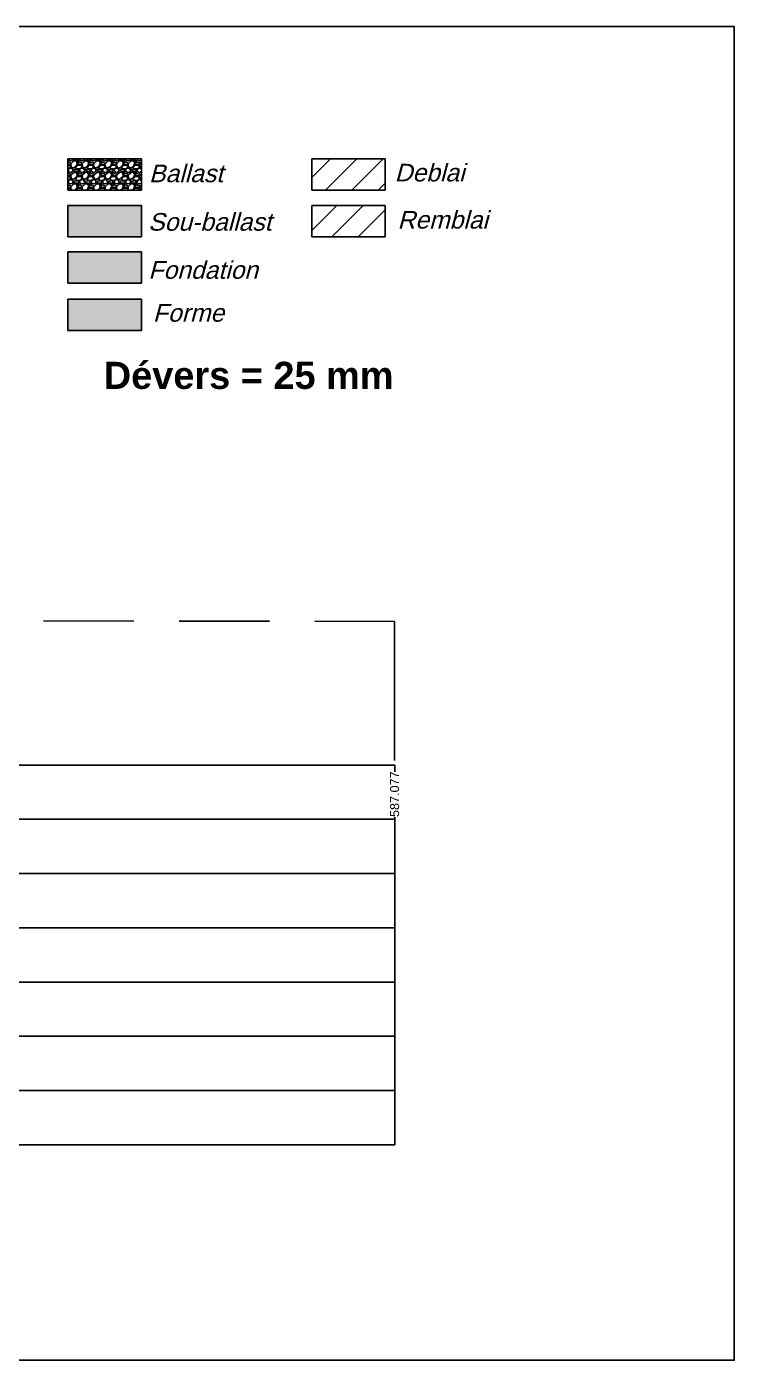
# Model space of a CAD drawing. Header units: millimetres. Extents: x 2762 to 3076, y 916 to 3305.
# Drawn here: x 2907.24 to 2922.89, y 3273.52 to 3303.02 of the extents above; entities that cross this region are included whole.
import ezdxf

# ---------------------------------------------------------------- set-up
doc = ezdxf.new("R2010")
doc.units = ezdxf.units.MM
doc.header["$LTSCALE"] = 2
doc.linetypes.add('CACHE', pattern=[9.525, 6.35, -3.175])
doc.linetypes.add('DASHED', pattern=[0.75, 0.5, -0.25])
doc.layers.add('C-ANNO-TABL-TEXT', color=150, linetype='Continuous')
doc.styles.add('ARIAL', font='arial.ttf')
doc.styles.add('C3D_Profil_Travers', font='romans.shx')
doc.styles.get("Standard").update_dxf_attribs({"font": 'arial.ttf'})

msp = doc.modelspace()

# ---------------------------------------------------------------- hatches: boundary and pattern name
h = msp.add_hatch(color=11)
h.dxf.hatch_style = 1
h.paths.add_polyline_path([(2909.781, 3299.062), (2908.155, 3299.062), (2908.155, 3298.371), (2909.781, 3298.371)])
h = msp.add_hatch(color=30)
h.dxf.hatch_style = 1
h.paths.add_polyline_path([(2909.781, 3298.035), (2908.155, 3298.035), (2908.155, 3297.343), (2909.781, 3297.343)])
h = msp.add_hatch(color=83)
h.dxf.hatch_style = 1
h.paths.add_polyline_path([(2909.781, 3296.989), (2908.155, 3296.989), (2908.155, 3296.297), (2909.781, 3296.297)])

# ---------------------------------------------------------------- linework, layer by layer
for p, q in [((2908.155, 3300.09), (2909.781, 3300.09)), ((2908.155, 3299.398), (2908.155, 3300.09)), ((2909.781, 3300.09), (2909.781, 3299.398)), ((2913.548, 3300.09), (2915.174, 3300.09)), ((2913.548, 3299.398), (2913.548, 3300.09)), ((2915.174, 3300.09), (2915.174, 3299.398)), ((2909.781, 3299.398), (2908.155, 3299.398)), ((2915.174, 3299.398), (2913.548, 3299.398)), ((2908.155, 3299.062), (2909.781, 3299.062)), ((2908.155, 3298.371), (2908.155, 3299.062)), ((2909.781, 3299.062), (2909.781, 3298.371)), ((2913.548, 3299.062), (2915.174, 3299.062)), ((2913.548, 3298.371), (2913.548, 3299.062)), ((2915.174, 3299.062), (2915.174, 3298.371)), ((2909.781, 3298.371), (2908.155, 3298.371)), ((2915.174, 3298.371), (2913.548, 3298.371)), ((2908.155, 3298.035), (2909.781, 3298.035)), ((2908.155, 3297.343), (2908.155, 3298.035)), ((2909.781, 3298.035), (2909.781, 3297.343)), ((2909.781, 3297.343), (2908.155, 3297.343)), ((2908.155, 3296.989), (2909.781, 3296.989)), ((2908.155, 3296.297), (2908.155, 3296.989)), ((2909.781, 3296.989), (2909.781, 3296.297)), ((2909.781, 3296.297), (2908.155, 3296.297))]:
    msp.add_line(p, q)
at = {"linetype": 'Continuous'}
for p, q in [((2908.158, 3300.044), (2908.155, 3300.045)), ((2908.155, 3300.041), (2908.158, 3300.044)), ((2908.195, 3300.015), (2908.155, 3300.021)), ((2908.155, 3299.976), (2908.205, 3299.97)), ((2908.155, 3299.955), (2908.181, 3299.955)), ((2908.207, 3299.891), (2908.155, 3299.863)), ((2908.16, 3299.841), (2908.176, 3299.876)), ((2908.161, 3300.09), (2908.174, 3300.059)), ((2908.173, 3300.059), (2908.216, 3300.047)), ((2908.176, 3299.877), (2908.217, 3299.889)), ((2908.18, 3299.957), (2908.214, 3299.934)), ((2908.218, 3299.999), (2908.197, 3300.017)), ((2908.204, 3299.96), (2908.217, 3299.983)), ((2908.214, 3299.932), (2908.204, 3299.896)), ((2908.216, 3300.047), (2908.26, 3300.059)), ((2908.216, 3299.888), (2908.257, 3299.872)), ((2908.219, 3300), (2908.217, 3299.947)), ((2908.217, 3299.983), (2908.217, 3299.998)), ((2908.217, 3299.947), (2908.237, 3299.899)), ((2908.284, 3300.047), (2908.225, 3299.993)), ((2908.237, 3299.896), (2908.29, 3299.894)), ((2908.256, 3299.874), (2908.271, 3299.841)), ((2908.26, 3300.059), (2908.271, 3300.09)), ((2908.337, 3300.047), (2908.276, 3300.052)), ((2908.29, 3299.897), (2908.346, 3299.94)), ((2908.317, 3300.064), (2908.293, 3300.09)), ((2908.36, 3300.07), (2908.302, 3300.065)), ((2908.324, 3299.904), (2908.369, 3299.955)), ((2908.343, 3299.875), (2908.325, 3299.905)), ((2908.364, 3300.002), (2908.336, 3300.048)), ((2908.405, 3299.87), (2908.341, 3299.876)), ((2908.346, 3299.94), (2908.366, 3300.003)), ((2908.363, 3300.046), (2908.373, 3300.021)), ((2908.382, 3300.055), (2908.364, 3300.047)), ((2908.369, 3299.955), (2908.435, 3299.955)), ((2908.374, 3300.021), (2908.412, 3300.044)), ((2908.399, 3300.023), (2908.374, 3299.998)), ((2908.374, 3299.998), (2908.394, 3299.968)), ((2908.394, 3300.09), (2908.376, 3300.07)), ((2908.412, 3300.044), (2908.381, 3300.054)), ((2908.395, 3299.977), (2908.459, 3299.97)), ((2908.449, 3300.015), (2908.399, 3300.023)), ((2908.461, 3299.891), (2908.408, 3299.863)), ((2908.414, 3299.841), (2908.43, 3299.876)), ((2908.415, 3300.09), (2908.428, 3300.059)), ((2908.427, 3300.059), (2908.47, 3300.047)), ((2908.43, 3299.877), (2908.471, 3299.889)), ((2908.434, 3299.957), (2908.468, 3299.934)), ((2908.472, 3299.999), (2908.451, 3300.017)), ((2908.458, 3299.96), (2908.471, 3299.983)), ((2908.468, 3299.932), (2908.458, 3299.896)), ((2908.47, 3300.047), (2908.514, 3300.059)), ((2908.47, 3299.888), (2908.511, 3299.872)), ((2908.473, 3300), (2908.471, 3299.947)), ((2908.471, 3299.983), (2908.471, 3299.998)), ((2908.471, 3299.947), (2908.491, 3299.899)), ((2908.538, 3300.047), (2908.479, 3299.993)), ((2908.491, 3299.896), (2908.544, 3299.894)), ((2908.51, 3299.874), (2908.525, 3299.841)), ((2908.514, 3300.059), (2908.525, 3300.09)), ((2908.591, 3300.047), (2908.53, 3300.052)), ((2908.544, 3299.897), (2908.6, 3299.94)), ((2908.571, 3300.064), (2908.547, 3300.09)), ((2908.614, 3300.07), (2908.556, 3300.065)), ((2908.578, 3299.904), (2908.623, 3299.955)), ((2908.597, 3299.875), (2908.579, 3299.905)), ((2908.618, 3300.002), (2908.59, 3300.048)), ((2908.659, 3299.87), (2908.595, 3299.876)), ((2908.6, 3299.94), (2908.62, 3300.003)), ((2908.617, 3300.046), (2908.627, 3300.021)), ((2908.636, 3300.055), (2908.618, 3300.047)), ((2908.623, 3299.955), (2908.689, 3299.955)), ((2908.628, 3300.021), (2908.666, 3300.044)), ((2908.653, 3300.023), (2908.628, 3299.998)), ((2908.628, 3299.998), (2908.648, 3299.968)), ((2908.648, 3300.09), (2908.63, 3300.07)), ((2908.666, 3300.044), (2908.635, 3300.054)), ((2908.649, 3299.977), (2908.713, 3299.97)), ((2908.703, 3300.015), (2908.653, 3300.023)), ((2908.715, 3299.891), (2908.662, 3299.863)), ((2908.668, 3299.841), (2908.684, 3299.876)), ((2908.669, 3300.09), (2908.682, 3300.059)), ((2908.681, 3300.059), (2908.724, 3300.047)), ((2908.684, 3299.877), (2908.725, 3299.889)), ((2908.688, 3299.957), (2908.722, 3299.934)), ((2908.726, 3299.999), (2908.705, 3300.017)), ((2908.712, 3299.96), (2908.725, 3299.983)), ((2908.722, 3299.932), (2908.712, 3299.896)), ((2908.724, 3300.047), (2908.768, 3300.059)), ((2908.724, 3299.888), (2908.765, 3299.872)), ((2908.727, 3300), (2908.725, 3299.947)), ((2908.725, 3299.983), (2908.725, 3299.998)), ((2908.725, 3299.947), (2908.745, 3299.899)), ((2908.792, 3300.047), (2908.733, 3299.993)), ((2908.745, 3299.896), (2908.798, 3299.894)), ((2908.764, 3299.874), (2908.779, 3299.841)), ((2908.768, 3300.059), (2908.779, 3300.09)), ((2908.845, 3300.047), (2908.784, 3300.052)), ((2908.798, 3299.897), (2908.854, 3299.94)), ((2908.825, 3300.064), (2908.801, 3300.09)), ((2908.868, 3300.07), (2908.81, 3300.065)), ((2908.832, 3299.904), (2908.877, 3299.955)), ((2908.851, 3299.875), (2908.833, 3299.905)), ((2908.872, 3300.002), (2908.844, 3300.048)), ((2908.913, 3299.87), (2908.849, 3299.876)), ((2908.854, 3299.94), (2908.874, 3300.003)), ((2908.871, 3300.046), (2908.881, 3300.021)), ((2908.89, 3300.055), (2908.872, 3300.047)), ((2908.877, 3299.955), (2908.943, 3299.955)), ((2908.882, 3300.021), (2908.92, 3300.044)), ((2908.907, 3300.023), (2908.882, 3299.998)), ((2908.882, 3299.998), (2908.902, 3299.968)), ((2908.902, 3300.09), (2908.884, 3300.07)), ((2908.92, 3300.044), (2908.889, 3300.054)), ((2908.903, 3299.977), (2908.967, 3299.97)), ((2908.957, 3300.015), (2908.907, 3300.023)), ((2908.969, 3299.891), (2908.916, 3299.863)), ((2908.922, 3299.841), (2908.938, 3299.876)), ((2908.923, 3300.09), (2908.936, 3300.059)), ((2908.935, 3300.059), (2908.978, 3300.047)), ((2908.938, 3299.877), (2908.979, 3299.889)), ((2908.942, 3299.957), (2908.976, 3299.934)), ((2908.98, 3299.999), (2908.959, 3300.017)), ((2908.966, 3299.96), (2908.979, 3299.983)), ((2908.976, 3299.932), (2908.966, 3299.896)), ((2908.978, 3300.047), (2909.022, 3300.059)), ((2908.978, 3299.888), (2909.019, 3299.872)), ((2908.981, 3300), (2908.979, 3299.947)), ((2908.979, 3299.983), (2908.979, 3299.998)), ((2908.979, 3299.947), (2908.999, 3299.899)), ((2909.046, 3300.047), (2908.987, 3299.993)), ((2908.999, 3299.896), (2909.052, 3299.894)), ((2909.018, 3299.874), (2909.033, 3299.841)), ((2909.022, 3300.059), (2909.033, 3300.09)), ((2909.099, 3300.047), (2909.038, 3300.052)), ((2909.052, 3299.897), (2909.108, 3299.94)), ((2909.079, 3300.064), (2909.055, 3300.09)), ((2909.122, 3300.07), (2909.064, 3300.065)), ((2909.086, 3299.904), (2909.131, 3299.955)), ((2909.105, 3299.875), (2909.087, 3299.905)), ((2909.126, 3300.002), (2909.098, 3300.048)), ((2909.167, 3299.87), (2909.103, 3299.876)), ((2909.108, 3299.94), (2909.128, 3300.003)), ((2909.125, 3300.046), (2909.135, 3300.021)), ((2909.144, 3300.055), (2909.126, 3300.047)), ((2909.131, 3299.955), (2909.197, 3299.955)), ((2909.136, 3300.021), (2909.174, 3300.044)), ((2909.161, 3300.023), (2909.136, 3299.998)), ((2909.136, 3299.998), (2909.156, 3299.968)), ((2909.156, 3300.09), (2909.138, 3300.07)), ((2909.174, 3300.044), (2909.143, 3300.054)), ((2909.157, 3299.977), (2909.221, 3299.97)), ((2909.211, 3300.015), (2909.161, 3300.023)), ((2909.223, 3299.891), (2909.17, 3299.863)), ((2909.176, 3299.841), (2909.192, 3299.876)), ((2909.177, 3300.09), (2909.19, 3300.059)), ((2909.189, 3300.059), (2909.232, 3300.047)), ((2909.192, 3299.877), (2909.233, 3299.889)), ((2909.196, 3299.957), (2909.23, 3299.934)), ((2909.234, 3299.999), (2909.213, 3300.017)), ((2909.22, 3299.96), (2909.233, 3299.983)), ((2909.23, 3299.932), (2909.22, 3299.896)), ((2909.232, 3300.047), (2909.276, 3300.059)), ((2909.232, 3299.888), (2909.273, 3299.872)), ((2909.235, 3300), (2909.233, 3299.947)), ((2909.233, 3299.983), (2909.233, 3299.998)), ((2909.233, 3299.947), (2909.253, 3299.899)), ((2909.3, 3300.047), (2909.241, 3299.993)), ((2909.253, 3299.896), (2909.306, 3299.894)), ((2909.272, 3299.874), (2909.287, 3299.841)), ((2909.276, 3300.059), (2909.287, 3300.09)), ((2909.353, 3300.047), (2909.292, 3300.052)), ((2909.306, 3299.897), (2909.362, 3299.94)), ((2909.333, 3300.064), (2909.309, 3300.09)), ((2909.376, 3300.07), (2909.318, 3300.065)), ((2909.34, 3299.904), (2909.385, 3299.955)), ((2909.359, 3299.875), (2909.341, 3299.905)), ((2909.38, 3300.002), (2909.352, 3300.048)), ((2909.421, 3299.87), (2909.357, 3299.876)), ((2909.362, 3299.94), (2909.382, 3300.003)), ((2909.379, 3300.046), (2909.389, 3300.021)), ((2909.398, 3300.055), (2909.38, 3300.047)), ((2909.385, 3299.955), (2909.451, 3299.955)), ((2909.39, 3300.021), (2909.428, 3300.044)), ((2909.415, 3300.023), (2909.39, 3299.998)), ((2909.39, 3299.998), (2909.41, 3299.968)), ((2909.41, 3300.09), (2909.392, 3300.07)), ((2909.428, 3300.044), (2909.397, 3300.054)), ((2909.411, 3299.977), (2909.475, 3299.97)), ((2909.465, 3300.015), (2909.415, 3300.023)), ((2909.477, 3299.891), (2909.424, 3299.863)), ((2909.43, 3299.841), (2909.446, 3299.876)), ((2909.431, 3300.09), (2909.444, 3300.059)), ((2909.443, 3300.059), (2909.486, 3300.047)), ((2909.446, 3299.877), (2909.487, 3299.889)), ((2909.45, 3299.957), (2909.484, 3299.934)), ((2909.488, 3299.999), (2909.467, 3300.017)), ((2909.474, 3299.96), (2909.487, 3299.983)), ((2909.484, 3299.932), (2909.474, 3299.896)), ((2909.486, 3300.047), (2909.53, 3300.059)), ((2909.486, 3299.888), (2909.527, 3299.872)), ((2909.489, 3300), (2909.487, 3299.947)), ((2909.487, 3299.983), (2909.487, 3299.998)), ((2909.487, 3299.947), (2909.507, 3299.899)), ((2909.554, 3300.047), (2909.495, 3299.993)), ((2909.507, 3299.896), (2909.56, 3299.894)), ((2909.526, 3299.874), (2909.541, 3299.841)), ((2909.53, 3300.059), (2909.541, 3300.09)), ((2909.607, 3300.047), (2909.546, 3300.052)), ((2909.56, 3299.897), (2909.616, 3299.94)), ((2909.587, 3300.064), (2909.563, 3300.09)), ((2909.63, 3300.07), (2909.572, 3300.065)), ((2909.594, 3299.904), (2909.639, 3299.955)), ((2909.613, 3299.875), (2909.595, 3299.905)), ((2909.634, 3300.002), (2909.606, 3300.048)), ((2909.675, 3299.87), (2909.611, 3299.876)), ((2909.616, 3299.94), (2909.636, 3300.003)), ((2909.633, 3300.046), (2909.643, 3300.021)), ((2909.652, 3300.055), (2909.634, 3300.047)), ((2909.639, 3299.955), (2909.705, 3299.955)), ((2909.644, 3300.021), (2909.682, 3300.044)), ((2909.669, 3300.023), (2909.644, 3299.998)), ((2909.644, 3299.998), (2909.664, 3299.968)), ((2909.664, 3300.09), (2909.646, 3300.07)), ((2909.682, 3300.044), (2909.651, 3300.054)), ((2909.665, 3299.977), (2909.729, 3299.97)), ((2909.719, 3300.015), (2909.669, 3300.023)), ((2909.731, 3299.891), (2909.678, 3299.863)), ((2909.684, 3299.841), (2909.7, 3299.876)), ((2909.685, 3300.09), (2909.698, 3300.059)), ((2909.697, 3300.059), (2909.74, 3300.047)), ((2909.7, 3299.877), (2909.741, 3299.889)), ((2909.704, 3299.957), (2909.738, 3299.934)), ((2909.742, 3299.999), (2909.721, 3300.017)), ((2909.728, 3299.96), (2909.741, 3299.983)), ((2909.738, 3299.932), (2909.728, 3299.896)), ((2909.74, 3300.047), (2909.781, 3300.059)), ((2909.74, 3299.888), (2909.781, 3299.872)), ((2909.743, 3300), (2909.741, 3299.947)), ((2909.741, 3299.983), (2909.741, 3299.998)), ((2909.741, 3299.947), (2909.761, 3299.899)), ((2909.781, 3300.023), (2909.749, 3299.993)), ((2909.761, 3299.896), (2909.781, 3299.895)), ((2909.78, 3299.874), (2909.781, 3299.871)), ((2908.158, 3299.79), (2908.155, 3299.791)), ((2908.155, 3299.787), (2908.158, 3299.79)), ((2908.195, 3299.761), (2908.155, 3299.767)), ((2908.155, 3299.722), (2908.205, 3299.716)), ((2908.155, 3299.701), (2908.181, 3299.701)), ((2908.207, 3299.637), (2908.155, 3299.609)), ((2908.159, 3299.841), (2908.174, 3299.805)), ((2908.159, 3299.587), (2908.174, 3299.551)), ((2908.16, 3299.587), (2908.176, 3299.622)), ((2908.173, 3299.805), (2908.216, 3299.793)), ((2908.176, 3299.623), (2908.217, 3299.635)), ((2908.18, 3299.703), (2908.214, 3299.68)), ((2908.218, 3299.745), (2908.197, 3299.763)), ((2908.204, 3299.706), (2908.217, 3299.729)), ((2908.214, 3299.678), (2908.204, 3299.642)), ((2908.216, 3299.793), (2908.26, 3299.805)), ((2908.216, 3299.634), (2908.257, 3299.618)), ((2908.219, 3299.746), (2908.217, 3299.693)), ((2908.217, 3299.729), (2908.217, 3299.744)), ((2908.217, 3299.693), (2908.237, 3299.645)), ((2908.284, 3299.793), (2908.225, 3299.739)), ((2908.237, 3299.642), (2908.29, 3299.64)), ((2908.256, 3299.62), (2908.271, 3299.587)), ((2908.26, 3299.805), (2908.273, 3299.84)), ((2908.26, 3299.551), (2908.273, 3299.586)), ((2908.337, 3299.793), (2908.276, 3299.798)), ((2908.317, 3299.81), (2908.289, 3299.841)), ((2908.317, 3299.556), (2908.289, 3299.587)), ((2908.29, 3299.84), (2908.298, 3299.861)), ((2908.29, 3299.643), (2908.346, 3299.686)), ((2908.29, 3299.586), (2908.298, 3299.607)), ((2908.346, 3299.86), (2908.298, 3299.855)), ((2908.346, 3299.606), (2908.298, 3299.601)), ((2908.36, 3299.816), (2908.302, 3299.811)), ((2908.324, 3299.65), (2908.369, 3299.701)), ((2908.343, 3299.621), (2908.325, 3299.651)), ((2908.364, 3299.748), (2908.336, 3299.794)), ((2908.405, 3299.616), (2908.341, 3299.622)), ((2908.397, 3299.853), (2908.346, 3299.866)), ((2908.346, 3299.686), (2908.366, 3299.749)), ((2908.397, 3299.599), (2908.346, 3299.612)), ((2908.363, 3299.792), (2908.373, 3299.767)), ((2908.382, 3299.801), (2908.364, 3299.793)), ((2908.369, 3299.701), (2908.435, 3299.701)), ((2908.374, 3299.767), (2908.412, 3299.79)), ((2908.399, 3299.769), (2908.374, 3299.744)), ((2908.374, 3299.744), (2908.394, 3299.714)), ((2908.399, 3299.841), (2908.376, 3299.816)), ((2908.399, 3299.587), (2908.376, 3299.562)), ((2908.412, 3299.79), (2908.381, 3299.8)), ((2908.395, 3299.723), (2908.459, 3299.716)), ((2908.399, 3299.84), (2908.397, 3299.853)), ((2908.399, 3299.586), (2908.397, 3299.599)), ((2908.449, 3299.761), (2908.399, 3299.769)), ((2908.461, 3299.637), (2908.408, 3299.609)), ((2908.413, 3299.841), (2908.428, 3299.805)), ((2908.413, 3299.587), (2908.428, 3299.551)), ((2908.414, 3299.587), (2908.43, 3299.622)), ((2908.427, 3299.805), (2908.47, 3299.793)), ((2908.43, 3299.623), (2908.471, 3299.635)), ((2908.434, 3299.703), (2908.468, 3299.68)), ((2908.472, 3299.745), (2908.451, 3299.763)), ((2908.458, 3299.706), (2908.471, 3299.729)), ((2908.468, 3299.678), (2908.458, 3299.642)), ((2908.47, 3299.793), (2908.514, 3299.805)), ((2908.47, 3299.634), (2908.511, 3299.618)), ((2908.473, 3299.746), (2908.471, 3299.693)), ((2908.471, 3299.729), (2908.471, 3299.744)), ((2908.471, 3299.693), (2908.491, 3299.645)), ((2908.538, 3299.793), (2908.479, 3299.739)), ((2908.491, 3299.642), (2908.544, 3299.64)), ((2908.51, 3299.62), (2908.525, 3299.587)), ((2908.514, 3299.805), (2908.527, 3299.84)), ((2908.514, 3299.551), (2908.527, 3299.586)), ((2908.591, 3299.793), (2908.53, 3299.798)), ((2908.571, 3299.81), (2908.543, 3299.841)), ((2908.571, 3299.556), (2908.543, 3299.587)), ((2908.544, 3299.84), (2908.552, 3299.861)), ((2908.544, 3299.643), (2908.6, 3299.686)), ((2908.544, 3299.586), (2908.552, 3299.607)), ((2908.6, 3299.86), (2908.552, 3299.855)), ((2908.6, 3299.606), (2908.552, 3299.601)), ((2908.614, 3299.816), (2908.556, 3299.811)), ((2908.578, 3299.65), (2908.623, 3299.701)), ((2908.597, 3299.621), (2908.579, 3299.651)), ((2908.618, 3299.748), (2908.59, 3299.794)), ((2908.659, 3299.616), (2908.595, 3299.622)), ((2908.651, 3299.853), (2908.6, 3299.866)), ((2908.6, 3299.686), (2908.62, 3299.749)), ((2908.651, 3299.599), (2908.6, 3299.612)), ((2908.617, 3299.792), (2908.627, 3299.767)), ((2908.636, 3299.801), (2908.618, 3299.793)), ((2908.623, 3299.701), (2908.689, 3299.701)), ((2908.628, 3299.767), (2908.666, 3299.79)), ((2908.653, 3299.769), (2908.628, 3299.744)), ((2908.628, 3299.744), (2908.648, 3299.714)), ((2908.653, 3299.841), (2908.63, 3299.816)), ((2908.653, 3299.587), (2908.63, 3299.562)), ((2908.666, 3299.79), (2908.635, 3299.8)), ((2908.649, 3299.723), (2908.713, 3299.716)), ((2908.653, 3299.84), (2908.651, 3299.853)), ((2908.653, 3299.586), (2908.651, 3299.599)), ((2908.703, 3299.761), (2908.653, 3299.769)), ((2908.715, 3299.637), (2908.662, 3299.609)), ((2908.667, 3299.841), (2908.682, 3299.805)), ((2908.667, 3299.587), (2908.682, 3299.551)), ((2908.668, 3299.587), (2908.684, 3299.622)), ((2908.681, 3299.805), (2908.724, 3299.793)), ((2908.684, 3299.623), (2908.725, 3299.635)), ((2908.688, 3299.703), (2908.722, 3299.68)), ((2908.726, 3299.745), (2908.705, 3299.763)), ((2908.712, 3299.706), (2908.725, 3299.729)), ((2908.722, 3299.678), (2908.712, 3299.642)), ((2908.724, 3299.793), (2908.768, 3299.805)), ((2908.724, 3299.634), (2908.765, 3299.618)), ((2908.727, 3299.746), (2908.725, 3299.693)), ((2908.725, 3299.729), (2908.725, 3299.744)), ((2908.725, 3299.693), (2908.745, 3299.645)), ((2908.792, 3299.793), (2908.733, 3299.739)), ((2908.745, 3299.642), (2908.798, 3299.64)), ((2908.764, 3299.62), (2908.779, 3299.587)), ((2908.768, 3299.805), (2908.781, 3299.84)), ((2908.768, 3299.551), (2908.781, 3299.586)), ((2908.845, 3299.793), (2908.784, 3299.798)), ((2908.825, 3299.81), (2908.797, 3299.841)), ((2908.825, 3299.556), (2908.797, 3299.587)), ((2908.798, 3299.84), (2908.806, 3299.861)), ((2908.798, 3299.643), (2908.854, 3299.686)), ((2908.798, 3299.586), (2908.806, 3299.607)), ((2908.854, 3299.86), (2908.806, 3299.855)), ((2908.854, 3299.606), (2908.806, 3299.601)), ((2908.868, 3299.816), (2908.81, 3299.811)), ((2908.832, 3299.65), (2908.877, 3299.701)), ((2908.851, 3299.621), (2908.833, 3299.651)), ((2908.872, 3299.748), (2908.844, 3299.794)), ((2908.913, 3299.616), (2908.849, 3299.622)), ((2908.905, 3299.853), (2908.854, 3299.866)), ((2908.854, 3299.686), (2908.874, 3299.749)), ((2908.905, 3299.599), (2908.854, 3299.612)), ((2908.871, 3299.792), (2908.881, 3299.767)), ((2908.89, 3299.801), (2908.872, 3299.793)), ((2908.877, 3299.701), (2908.943, 3299.701)), ((2908.882, 3299.767), (2908.92, 3299.79)), ((2908.907, 3299.769), (2908.882, 3299.744)), ((2908.882, 3299.744), (2908.902, 3299.714)), ((2908.907, 3299.841), (2908.884, 3299.816)), ((2908.907, 3299.587), (2908.884, 3299.562)), ((2908.92, 3299.79), (2908.889, 3299.8)), ((2908.903, 3299.723), (2908.967, 3299.716)), ((2908.907, 3299.84), (2908.905, 3299.853)), ((2908.907, 3299.586), (2908.905, 3299.599)), ((2908.957, 3299.761), (2908.907, 3299.769)), ((2908.969, 3299.637), (2908.916, 3299.609)), ((2908.921, 3299.841), (2908.936, 3299.805)), ((2908.921, 3299.587), (2908.936, 3299.551)), ((2908.922, 3299.587), (2908.938, 3299.622)), ((2908.935, 3299.805), (2908.978, 3299.793)), ((2908.938, 3299.623), (2908.979, 3299.635)), ((2908.942, 3299.703), (2908.976, 3299.68)), ((2908.98, 3299.745), (2908.959, 3299.763)), ((2908.966, 3299.706), (2908.979, 3299.729)), ((2908.976, 3299.678), (2908.966, 3299.642)), ((2908.978, 3299.793), (2909.022, 3299.805)), ((2908.978, 3299.634), (2909.019, 3299.618)), ((2908.981, 3299.746), (2908.979, 3299.693)), ((2908.979, 3299.729), (2908.979, 3299.744)), ((2908.979, 3299.693), (2908.999, 3299.645)), ((2909.046, 3299.793), (2908.987, 3299.739)), ((2908.999, 3299.642), (2909.052, 3299.64)), ((2909.018, 3299.62), (2909.033, 3299.587)), ((2909.022, 3299.805), (2909.035, 3299.84)), ((2909.022, 3299.551), (2909.035, 3299.586)), ((2909.099, 3299.793), (2909.038, 3299.798)), ((2909.079, 3299.81), (2909.051, 3299.841)), ((2909.079, 3299.556), (2909.051, 3299.587)), ((2909.052, 3299.84), (2909.06, 3299.861)), ((2909.052, 3299.643), (2909.108, 3299.686)), ((2909.052, 3299.586), (2909.06, 3299.607)), ((2909.108, 3299.86), (2909.06, 3299.855)), ((2909.108, 3299.606), (2909.06, 3299.601)), ((2909.122, 3299.816), (2909.064, 3299.811)), ((2909.086, 3299.65), (2909.131, 3299.701)), ((2909.105, 3299.621), (2909.087, 3299.651)), ((2909.126, 3299.748), (2909.098, 3299.794)), ((2909.167, 3299.616), (2909.103, 3299.622)), ((2909.159, 3299.853), (2909.108, 3299.866)), ((2909.108, 3299.686), (2909.128, 3299.749)), ((2909.159, 3299.599), (2909.108, 3299.612)), ((2909.125, 3299.792), (2909.135, 3299.767)), ((2909.144, 3299.801), (2909.126, 3299.793)), ((2909.131, 3299.701), (2909.197, 3299.701)), ((2909.136, 3299.767), (2909.174, 3299.79)), ((2909.161, 3299.769), (2909.136, 3299.744)), ((2909.136, 3299.744), (2909.156, 3299.714)), ((2909.161, 3299.841), (2909.138, 3299.816)), ((2909.161, 3299.587), (2909.138, 3299.562)), ((2909.174, 3299.79), (2909.143, 3299.8)), ((2909.157, 3299.723), (2909.221, 3299.716)), ((2909.161, 3299.84), (2909.159, 3299.853)), ((2909.161, 3299.586), (2909.159, 3299.599)), ((2909.211, 3299.761), (2909.161, 3299.769)), ((2909.223, 3299.637), (2909.17, 3299.609)), ((2909.175, 3299.841), (2909.19, 3299.805)), ((2909.175, 3299.587), (2909.19, 3299.551)), ((2909.176, 3299.587), (2909.192, 3299.622)), ((2909.189, 3299.805), (2909.232, 3299.793)), ((2909.192, 3299.623), (2909.233, 3299.635)), ((2909.196, 3299.703), (2909.23, 3299.68)), ((2909.234, 3299.745), (2909.213, 3299.763)), ((2909.22, 3299.706), (2909.233, 3299.729)), ((2909.23, 3299.678), (2909.22, 3299.642)), ((2909.232, 3299.793), (2909.276, 3299.805)), ((2909.232, 3299.634), (2909.273, 3299.618)), ((2909.235, 3299.746), (2909.233, 3299.693)), ((2909.233, 3299.729), (2909.233, 3299.744)), ((2909.233, 3299.693), (2909.253, 3299.645)), ((2909.3, 3299.793), (2909.241, 3299.739)), ((2909.253, 3299.642), (2909.306, 3299.64)), ((2909.272, 3299.62), (2909.287, 3299.587)), ((2909.276, 3299.805), (2909.289, 3299.84)), ((2909.276, 3299.551), (2909.289, 3299.586)), ((2909.353, 3299.793), (2909.292, 3299.798)), ((2909.333, 3299.81), (2909.305, 3299.841)), ((2909.333, 3299.556), (2909.305, 3299.587)), ((2909.306, 3299.84), (2909.314, 3299.861)), ((2909.306, 3299.643), (2909.362, 3299.686)), ((2909.306, 3299.586), (2909.314, 3299.607)), ((2909.362, 3299.86), (2909.314, 3299.855)), ((2909.362, 3299.606), (2909.314, 3299.601)), ((2909.376, 3299.816), (2909.318, 3299.811)), ((2909.34, 3299.65), (2909.385, 3299.701)), ((2909.359, 3299.621), (2909.341, 3299.651)), ((2909.38, 3299.748), (2909.352, 3299.794)), ((2909.421, 3299.616), (2909.357, 3299.622)), ((2909.413, 3299.853), (2909.362, 3299.866)), ((2909.362, 3299.686), (2909.382, 3299.749)), ((2909.413, 3299.599), (2909.362, 3299.612)), ((2909.379, 3299.792), (2909.389, 3299.767)), ((2909.398, 3299.801), (2909.38, 3299.793)), ((2909.385, 3299.701), (2909.451, 3299.701)), ((2909.39, 3299.767), (2909.428, 3299.79)), ((2909.415, 3299.769), (2909.39, 3299.744)), ((2909.39, 3299.744), (2909.41, 3299.714)), ((2909.415, 3299.841), (2909.392, 3299.816)), ((2909.415, 3299.587), (2909.392, 3299.562)), ((2909.428, 3299.79), (2909.397, 3299.8)), ((2909.411, 3299.723), (2909.475, 3299.716)), ((2909.415, 3299.84), (2909.413, 3299.853)), ((2909.415, 3299.586), (2909.413, 3299.599)), ((2909.465, 3299.761), (2909.415, 3299.769)), ((2909.477, 3299.637), (2909.424, 3299.609)), ((2909.429, 3299.841), (2909.444, 3299.805)), ((2909.429, 3299.587), (2909.444, 3299.551)), ((2909.43, 3299.587), (2909.446, 3299.622)), ((2909.443, 3299.805), (2909.486, 3299.793)), ((2909.446, 3299.623), (2909.487, 3299.635)), ((2909.45, 3299.703), (2909.484, 3299.68)), ((2909.488, 3299.745), (2909.467, 3299.763)), ((2909.474, 3299.706), (2909.487, 3299.729)), ((2909.484, 3299.678), (2909.474, 3299.642)), ((2909.486, 3299.793), (2909.53, 3299.805)), ((2909.486, 3299.634), (2909.527, 3299.618)), ((2909.489, 3299.746), (2909.487, 3299.693)), ((2909.487, 3299.729), (2909.487, 3299.744)), ((2909.487, 3299.693), (2909.507, 3299.645)), ((2909.554, 3299.793), (2909.495, 3299.739)), ((2909.507, 3299.642), (2909.56, 3299.64)), ((2909.526, 3299.62), (2909.541, 3299.587)), ((2909.53, 3299.805), (2909.543, 3299.84)), ((2909.53, 3299.551), (2909.543, 3299.586)), ((2909.607, 3299.793), (2909.546, 3299.798)), ((2909.587, 3299.81), (2909.559, 3299.841)), ((2909.587, 3299.556), (2909.559, 3299.587)), ((2909.56, 3299.84), (2909.568, 3299.861)), ((2909.56, 3299.643), (2909.616, 3299.686)), ((2909.56, 3299.586), (2909.568, 3299.607)), ((2909.616, 3299.86), (2909.568, 3299.855)), ((2909.616, 3299.606), (2909.568, 3299.601)), ((2909.63, 3299.816), (2909.572, 3299.811)), ((2909.594, 3299.65), (2909.639, 3299.701)), ((2909.613, 3299.621), (2909.595, 3299.651)), ((2909.634, 3299.748), (2909.606, 3299.794)), ((2909.675, 3299.616), (2909.611, 3299.622)), ((2909.667, 3299.853), (2909.616, 3299.866)), ((2909.616, 3299.686), (2909.636, 3299.749)), ((2909.667, 3299.599), (2909.616, 3299.612)), ((2909.633, 3299.792), (2909.643, 3299.767)), ((2909.652, 3299.801), (2909.634, 3299.793)), ((2909.639, 3299.701), (2909.705, 3299.701)), ((2909.644, 3299.767), (2909.682, 3299.79)), ((2909.669, 3299.769), (2909.644, 3299.744)), ((2909.644, 3299.744), (2909.664, 3299.714)), ((2909.669, 3299.841), (2909.646, 3299.816)), ((2909.669, 3299.587), (2909.646, 3299.562)), ((2909.682, 3299.79), (2909.651, 3299.8)), ((2909.665, 3299.723), (2909.729, 3299.716)), ((2909.669, 3299.84), (2909.667, 3299.853)), ((2909.669, 3299.586), (2909.667, 3299.599)), ((2909.719, 3299.761), (2909.669, 3299.769)), ((2909.731, 3299.637), (2909.678, 3299.609)), ((2909.683, 3299.841), (2909.698, 3299.805)), ((2909.683, 3299.587), (2909.698, 3299.551)), ((2909.684, 3299.587), (2909.7, 3299.622)), ((2909.697, 3299.805), (2909.74, 3299.793)), ((2909.7, 3299.623), (2909.741, 3299.635)), ((2909.704, 3299.703), (2909.738, 3299.68)), ((2909.742, 3299.745), (2909.721, 3299.763)), ((2909.728, 3299.706), (2909.741, 3299.729)), ((2909.738, 3299.678), (2909.728, 3299.642)), ((2909.74, 3299.793), (2909.781, 3299.805)), ((2909.74, 3299.634), (2909.781, 3299.618)), ((2909.743, 3299.746), (2909.741, 3299.693)), ((2909.741, 3299.729), (2909.741, 3299.744)), ((2909.741, 3299.693), (2909.761, 3299.645)), ((2909.781, 3299.769), (2909.749, 3299.739)), ((2909.761, 3299.642), (2909.781, 3299.641)), ((2909.78, 3299.62), (2909.781, 3299.617)), ((2908.158, 3299.536), (2908.155, 3299.537)), ((2908.155, 3299.533), (2908.158, 3299.536)), ((2908.195, 3299.507), (2908.155, 3299.513)), ((2908.155, 3299.468), (2908.205, 3299.462)), ((2908.155, 3299.447), (2908.181, 3299.447)), ((2908.173, 3299.551), (2908.216, 3299.539)), ((2908.18, 3299.449), (2908.214, 3299.426)), ((2908.218, 3299.491), (2908.197, 3299.509)), ((2908.204, 3299.452), (2908.217, 3299.475)), ((2908.214, 3299.424), (2908.206, 3299.398)), ((2908.216, 3299.539), (2908.26, 3299.551)), ((2908.219, 3299.492), (2908.217, 3299.439)), ((2908.217, 3299.475), (2908.217, 3299.49)), ((2908.217, 3299.439), (2908.235, 3299.398)), ((2908.284, 3299.539), (2908.225, 3299.485)), ((2908.337, 3299.539), (2908.276, 3299.544)), ((2908.36, 3299.562), (2908.302, 3299.557)), ((2908.302, 3299.398), (2908.346, 3299.432)), ((2908.325, 3299.398), (2908.369, 3299.447)), ((2908.364, 3299.494), (2908.336, 3299.54)), ((2908.346, 3299.432), (2908.366, 3299.495)), ((2908.363, 3299.538), (2908.373, 3299.513)), ((2908.382, 3299.547), (2908.364, 3299.539)), ((2908.369, 3299.447), (2908.435, 3299.447)), ((2908.374, 3299.513), (2908.412, 3299.536)), ((2908.399, 3299.515), (2908.374, 3299.49)), ((2908.374, 3299.49), (2908.394, 3299.46)), ((2908.412, 3299.536), (2908.381, 3299.546)), ((2908.395, 3299.469), (2908.459, 3299.462)), ((2908.449, 3299.507), (2908.399, 3299.515)), ((2908.427, 3299.551), (2908.47, 3299.539)), ((2908.434, 3299.449), (2908.468, 3299.426)), ((2908.472, 3299.491), (2908.451, 3299.509)), ((2908.458, 3299.452), (2908.471, 3299.475)), ((2908.468, 3299.424), (2908.46, 3299.398)), ((2908.47, 3299.539), (2908.514, 3299.551)), ((2908.473, 3299.492), (2908.471, 3299.439)), ((2908.471, 3299.475), (2908.471, 3299.49)), ((2908.471, 3299.439), (2908.489, 3299.398)), ((2908.538, 3299.539), (2908.479, 3299.485)), ((2908.591, 3299.539), (2908.53, 3299.544)), ((2908.614, 3299.562), (2908.556, 3299.557)), ((2908.556, 3299.398), (2908.6, 3299.432)), ((2908.579, 3299.398), (2908.623, 3299.447)), ((2908.618, 3299.494), (2908.59, 3299.54)), ((2908.6, 3299.432), (2908.62, 3299.495)), ((2908.617, 3299.538), (2908.627, 3299.513)), ((2908.636, 3299.547), (2908.618, 3299.539)), ((2908.623, 3299.447), (2908.689, 3299.447)), ((2908.628, 3299.513), (2908.666, 3299.536)), ((2908.653, 3299.515), (2908.628, 3299.49)), ((2908.628, 3299.49), (2908.648, 3299.46)), ((2908.666, 3299.536), (2908.635, 3299.546)), ((2908.649, 3299.469), (2908.713, 3299.462)), ((2908.703, 3299.507), (2908.653, 3299.515)), ((2908.681, 3299.551), (2908.724, 3299.539)), ((2908.688, 3299.449), (2908.722, 3299.426)), ((2908.726, 3299.491), (2908.705, 3299.509)), ((2908.712, 3299.452), (2908.725, 3299.475)), ((2908.722, 3299.424), (2908.714, 3299.398)), ((2908.724, 3299.539), (2908.768, 3299.551)), ((2908.727, 3299.492), (2908.725, 3299.439)), ((2908.725, 3299.475), (2908.725, 3299.49)), ((2908.725, 3299.439), (2908.743, 3299.398)), ((2908.792, 3299.539), (2908.733, 3299.485)), ((2908.845, 3299.539), (2908.784, 3299.544)), ((2908.868, 3299.562), (2908.81, 3299.557)), ((2908.81, 3299.398), (2908.854, 3299.432)), ((2908.833, 3299.398), (2908.877, 3299.447)), ((2908.872, 3299.494), (2908.844, 3299.54)), ((2908.854, 3299.432), (2908.874, 3299.495)), ((2908.871, 3299.538), (2908.881, 3299.513)), ((2908.89, 3299.547), (2908.872, 3299.539)), ((2908.877, 3299.447), (2908.943, 3299.447)), ((2908.882, 3299.513), (2908.92, 3299.536)), ((2908.907, 3299.515), (2908.882, 3299.49)), ((2908.882, 3299.49), (2908.902, 3299.46)), ((2908.92, 3299.536), (2908.889, 3299.546)), ((2908.903, 3299.469), (2908.967, 3299.462)), ((2908.957, 3299.507), (2908.907, 3299.515)), ((2908.935, 3299.551), (2908.978, 3299.539)), ((2908.942, 3299.449), (2908.976, 3299.426)), ((2908.98, 3299.491), (2908.959, 3299.509)), ((2908.966, 3299.452), (2908.979, 3299.475)), ((2908.976, 3299.424), (2908.968, 3299.398)), ((2908.978, 3299.539), (2909.022, 3299.551)), ((2908.981, 3299.492), (2908.979, 3299.439)), ((2908.979, 3299.475), (2908.979, 3299.49)), ((2908.979, 3299.439), (2908.997, 3299.398)), ((2909.046, 3299.539), (2908.987, 3299.485)), ((2909.099, 3299.539), (2909.038, 3299.544)), ((2909.122, 3299.562), (2909.064, 3299.557)), ((2909.064, 3299.398), (2909.108, 3299.432)), ((2909.087, 3299.398), (2909.131, 3299.447)), ((2909.126, 3299.494), (2909.098, 3299.54)), ((2909.108, 3299.432), (2909.128, 3299.495)), ((2909.125, 3299.538), (2909.135, 3299.513)), ((2909.144, 3299.547), (2909.126, 3299.539)), ((2909.131, 3299.447), (2909.197, 3299.447)), ((2909.136, 3299.513), (2909.174, 3299.536)), ((2909.161, 3299.515), (2909.136, 3299.49)), ((2909.136, 3299.49), (2909.156, 3299.46)), ((2909.174, 3299.536), (2909.143, 3299.546)), ((2909.157, 3299.469), (2909.221, 3299.462)), ((2909.211, 3299.507), (2909.161, 3299.515)), ((2909.189, 3299.551), (2909.232, 3299.539)), ((2909.196, 3299.449), (2909.23, 3299.426)), ((2909.234, 3299.491), (2909.213, 3299.509)), ((2909.22, 3299.452), (2909.233, 3299.475)), ((2909.23, 3299.424), (2909.222, 3299.398)), ((2909.232, 3299.539), (2909.276, 3299.551)), ((2909.235, 3299.492), (2909.233, 3299.439)), ((2909.233, 3299.475), (2909.233, 3299.49)), ((2909.233, 3299.439), (2909.251, 3299.398)), ((2909.3, 3299.539), (2909.241, 3299.485)), ((2909.353, 3299.539), (2909.292, 3299.544)), ((2909.376, 3299.562), (2909.318, 3299.557)), ((2909.318, 3299.398), (2909.362, 3299.432)), ((2909.341, 3299.398), (2909.385, 3299.447)), ((2909.38, 3299.494), (2909.352, 3299.54)), ((2909.362, 3299.432), (2909.382, 3299.495)), ((2909.379, 3299.538), (2909.389, 3299.513)), ((2909.398, 3299.547), (2909.38, 3299.539)), ((2909.385, 3299.447), (2909.451, 3299.447)), ((2909.39, 3299.513), (2909.428, 3299.536)), ((2909.415, 3299.515), (2909.39, 3299.49)), ((2909.39, 3299.49), (2909.41, 3299.46)), ((2909.428, 3299.536), (2909.397, 3299.546)), ((2909.411, 3299.469), (2909.475, 3299.462)), ((2909.465, 3299.507), (2909.415, 3299.515)), ((2909.443, 3299.551), (2909.486, 3299.539)), ((2909.45, 3299.449), (2909.484, 3299.426)), ((2909.488, 3299.491), (2909.467, 3299.509)), ((2909.474, 3299.452), (2909.487, 3299.475)), ((2909.484, 3299.424), (2909.476, 3299.398)), ((2909.486, 3299.539), (2909.53, 3299.551)), ((2909.489, 3299.492), (2909.487, 3299.439)), ((2909.487, 3299.475), (2909.487, 3299.49)), ((2909.487, 3299.439), (2909.505, 3299.398)), ((2909.554, 3299.539), (2909.495, 3299.485)), ((2909.607, 3299.539), (2909.546, 3299.544)), ((2909.63, 3299.562), (2909.572, 3299.557)), ((2909.572, 3299.398), (2909.616, 3299.432)), ((2909.595, 3299.398), (2909.639, 3299.447)), ((2909.634, 3299.494), (2909.606, 3299.54)), ((2909.616, 3299.432), (2909.636, 3299.495)), ((2909.633, 3299.538), (2909.643, 3299.513)), ((2909.652, 3299.547), (2909.634, 3299.539)), ((2909.639, 3299.447), (2909.705, 3299.447)), ((2909.644, 3299.513), (2909.682, 3299.536)), ((2909.669, 3299.515), (2909.644, 3299.49)), ((2909.644, 3299.49), (2909.664, 3299.46)), ((2909.682, 3299.536), (2909.651, 3299.546)), ((2909.665, 3299.469), (2909.729, 3299.462)), ((2909.719, 3299.507), (2909.669, 3299.515)), ((2909.697, 3299.551), (2909.74, 3299.539)), ((2909.704, 3299.449), (2909.738, 3299.426)), ((2909.742, 3299.491), (2909.721, 3299.509)), ((2909.728, 3299.452), (2909.741, 3299.475)), ((2909.738, 3299.424), (2909.73, 3299.398)), ((2909.74, 3299.539), (2909.781, 3299.551)), ((2909.743, 3299.492), (2909.741, 3299.439)), ((2909.741, 3299.475), (2909.741, 3299.49)), ((2909.741, 3299.439), (2909.759, 3299.398)), ((2909.781, 3299.515), (2909.749, 3299.485))]:
    msp.add_line(p, q, dxfattribs=at)
at = {"color": 1, "linetype": 'Continuous'}
for p, q in [((2913.548, 3299.677), (2913.96, 3300.09)), ((2913.852, 3299.398), (2914.544, 3300.09)), ((2914.436, 3299.398), (2915.127, 3300.09)), ((2915.019, 3299.398), (2915.174, 3299.553))]:
    msp.add_line(p, q, dxfattribs=at)
at = {"color": 3, "linetype": 'Continuous'}
for p, q in [((2913.548, 3298.51), (2914.1, 3299.062)), ((2913.992, 3298.371), (2914.684, 3299.062)), ((2914.576, 3298.371), (2915.174, 3298.969)), ((2915.159, 3298.371), (2915.174, 3298.386))]:
    msp.add_line(p, q, dxfattribs=at)
at = {"color": 105, "linetype": 'DASHED', "lineweight": -3, "ltscale": 2}
msp.add_line((2898.614, 3289.885), (2915.38, 3289.861), dxfattribs=at)
at = {"color": 98, "linetype": 'CACHE', "lineweight": -3}
msp.add_line((2915.38, 3289.861), (2915.38, 3286.784), dxfattribs=at)
at = {"color": 7, "linetype": 'Continuous', "lineweight": -3}
msp.add_line((2881.379, 3286.684), (2915.381, 3286.684), dxfattribs=at)
for points in [[(2881.379, 3285.484), (2915.381, 3285.484), (2915.381, 3286.684), (2881.379, 3286.684)], [(2881.379, 3284.284), (2915.381, 3284.284), (2915.381, 3285.484), (2881.379, 3285.484)], [(2881.379, 3283.084), (2915.381, 3283.084), (2915.381, 3284.284), (2881.379, 3284.284)], [(2881.379, 3281.884), (2915.381, 3281.884), (2915.381, 3283.084), (2881.379, 3283.084)], [(2881.379, 3280.684), (2915.381, 3280.684), (2915.381, 3281.884), (2881.379, 3281.884)], [(2881.379, 3279.484), (2915.381, 3279.484), (2915.381, 3280.684), (2881.379, 3280.684)], [(2881.379, 3278.284), (2915.381, 3278.284), (2915.381, 3279.484), (2881.379, 3279.484)]]:
    msp.add_3dface(points, dxfattribs=at)

# ---------------------------------------------------------------- texts
at = {"insert": (2908.949, 3295.604), "char_height": 0.6, "attachment_point": 1}
msp.add_mtext_dynamic_manual_height_columns('{\\fArial|b1|i0|c0|p34;Dévers = 25 mm}', width=8.82587, gutter_width=1.25, heights=[0], dxfattribs=at)
at = {"layer": 'C-ANNO-TABL-TEXT', "color": 7, "style": 'ARIAL', "oblique": 15}
for s, p in [('Ballast', (2909.949, 3299.576)), ('Deblai', (2915.379, 3299.593)), ('Sou-ballast', (2909.929, 3298.504)), ('Remblai', (2915.443, 3298.55)), ('Fondation', (2909.934, 3297.44)), ('Forme', (2910.034, 3296.491))]:
    msp.add_text(s, height=0.39, dxfattribs=at).set_placement(p)

# ---------------------------------------------------------------- next in the draw order: texts
at = {"color": 7, "linetype": 'Continuous', "lineweight": -3, "insert": (2915.38, 3285.534), "char_height": 0.2, "width": 0.99553, "attachment_point": 4, "rotation": 90, "style": 'C3D_Profil_Travers', "bg_fill": 3, "box_fill_scale": 1.000375, "bg_fill_color": 256, "bg_fill_true_color": 13158600, "bg_fill_transparency": 0}
msp.add_mtext('{\\fArial|b0|i0|c0|p34;587.077}', dxfattribs=at)

# ---------------------------------------------------------------- next in the draw order: linework, layer by layer
msp.add_lwpolyline([(2873.89, 3303.017), (2922.89, 3303.017), (2922.89, 3273.517), (2873.89, 3273.517)], close=True)

doc.saveas('drawing.dxf')
